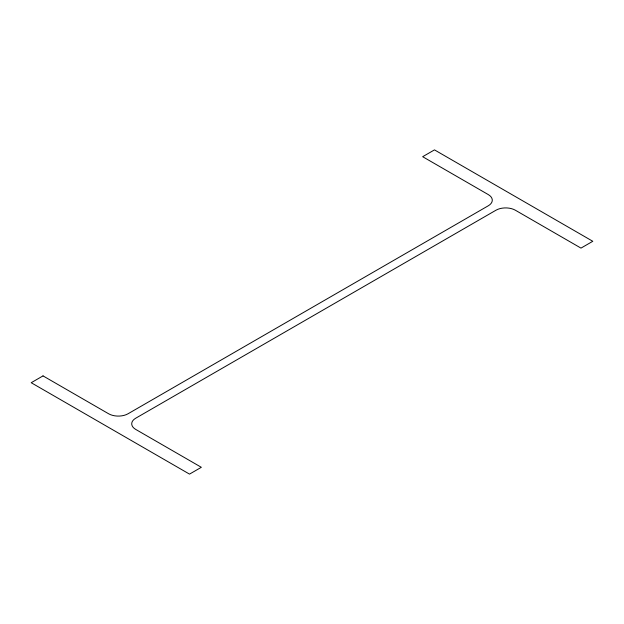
<?xml version="1.0" encoding="UTF-8"?>
<svg xmlns="http://www.w3.org/2000/svg" width="624" height="624" viewBox="0 0 624 624"><rect width="100%" height="100%" fill="white"/><g stroke="black" fill="none" stroke-linecap="round" stroke-linejoin="round"><path stroke-width="0.94" d="M43.017 375.89L31.2 382.715L189.517 474.115L201.334 467.298L135.72 429.413A13.72 7.925 0 0 1 135.72 418.213L495.963 210.226A13.72 7.925 0 0 1 515.369 210.226L580.983 248.11L592.8 241.285L434.483 149.885L422.666 156.702L488.28 194.587A13.72 7.925 0 0 1 488.28 205.787L128.037 413.774A13.72 7.925 0 0 1 108.631 413.774L43.017 375.89"/></g></svg>
